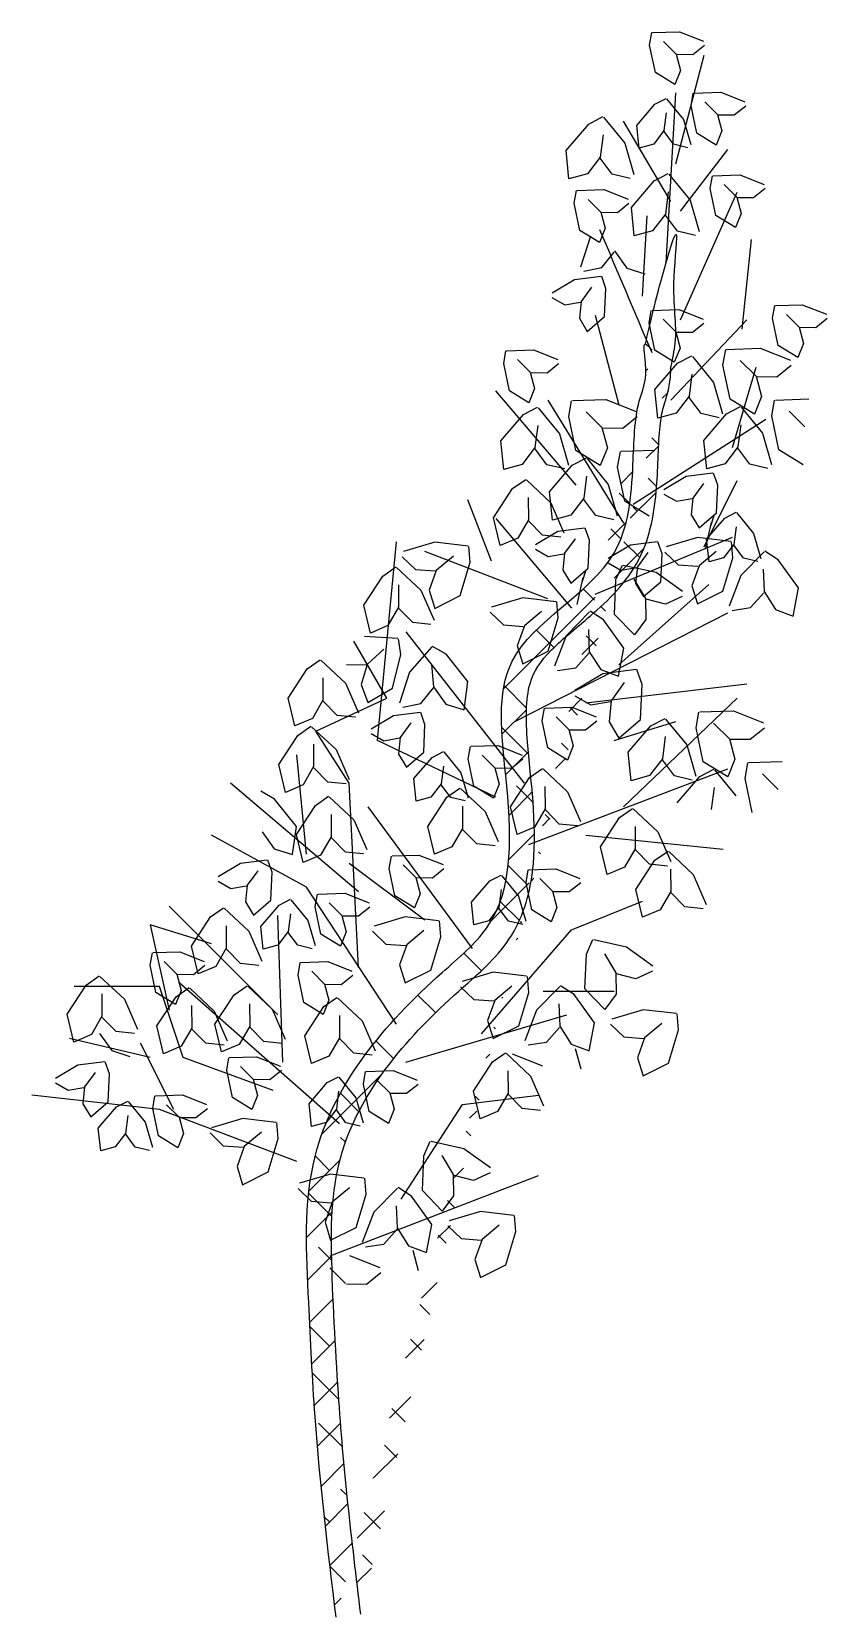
# Model space of a CAD drawing. Header units: millimetres. Extents: x 344.56 to 345.85, y 2514.93 to 2517.5.
import ezdxf

# ---------------------------------------------------------------- set-up
doc = ezdxf.new("R2010")
doc.units = ezdxf.units.MM
doc.header["$LTSCALE"] = 10
doc.layers.add('Vegetais', color=94, linetype='Continuous')

msp = doc.modelspace()

# ---------------------------------------------------------------- hatches: boundary and pattern name
at = {"layer": 'Vegetais'}
h = msp.add_hatch(dxfattribs=at)
h.set_pattern_fill('ANSI38', color=34, scale=0.402253, style=0)
h.set_pattern_definition([(45, (42.54689, 2399.179574), (-0.035554492, 0.035554492), []), (135, (42.54689, 2399.179574), (-0.106663476, 0.035554492), [0.125704112, -0.075422467])])
edge = h.paths.add_edge_path()
edge.add_spline(control_points=[(345.095, 2514.9378), (345.0805, 2515.0579), (345.0664, 2515.1766), (345.0541, 2515.3704), (345.0493, 2515.4487), (345.0465, 2515.5856), (345.0502, 2515.643), (345.0858, 2515.7484), (345.1167, 2515.7988), (345.1887, 2515.8864), (345.2265, 2515.9228), (345.2946, 2515.9825), (345.3239, 2516.0091), (345.3619, 2516.0771), (345.3707, 2516.1145), (345.3803, 2516.2187), (345.3697, 2516.2887), (345.3617, 2516.3863), (345.3618, 2516.419), (345.3746, 2516.4639), (345.3853, 2516.4796), (345.4222, 2516.5171), (345.4468, 2516.5363), (345.5005, 2516.5832), (345.5308, 2516.6137), (345.5658, 2516.6895), (345.5712, 2516.7295), (345.5764, 2516.8032), (345.5764, 2516.8382), (345.5811, 2516.8767), (345.5827, 2516.885), (345.5886, 2516.9042), (345.5943, 2516.9194), (345.5964, 2516.9451), (345.5966, 2516.9507), (345.5964, 2516.9566)], knot_values=[0, 0, 0, 0, 0.449711, 0.449711, 0.734276, 0.734276, 0.969163, 0.969163, 1.204049, 1.204049, 1.403875, 1.403875, 1.528251, 1.528251, 1.652627, 1.652627, 1.873579, 1.873579, 2.008826, 2.008826, 2.121129, 2.121129, 2.233432, 2.233432, 2.363566, 2.363566, 2.4937, 2.4937, 2.61264, 2.61264, 2.6626, 2.6626, 2.712559, 2.712559, 2.725452, 2.725452, 2.725452, 2.725452], degree=3, periodic=0)
edge.add_spline(control_points=[(345.0551, 2514.933), (345.042, 2515.0413), (345.0215, 2515.211), (345.0104, 2515.4583), (344.9954, 2515.7284), (345.1566, 2515.9215), (345.3464, 2516.0757), (345.3346, 2516.273), (345.3026, 2516.5145), (345.5213, 2516.6126), (345.5361, 2516.7819), (345.5378, 2516.894), (345.5619, 2516.9408), (345.5495, 2517.0029), (345.5621, 2516.9879), (345.5661, 2516.983)], knot_values=[0, 0, 0, 0, 0.652657, 1.022969, 1.495862, 2.219774, 2.423248, 2.920081, 3.290393, 3.770213, 4.064333, 4.270772, 4.395723, 4.457346, 4.486414, 4.486414, 4.486414, 4.486414], degree=3, periodic=0)

# ---------------------------------------------------------------- linework, layer by layer
for p, q in [((345.5623, 2517.4767), (345.5659, 2517.497)), ((345.567, 2517.4972), (345.6104, 2517.4985)), ((345.6104, 2517.4985), (345.6496, 2517.483)), ((345.5715, 2517.4326), (345.5623, 2517.4767)), ((345.5847, 2517.4828), (345.6052, 2517.4624)), ((345.6508, 2517.4762), (345.6323, 2517.4613)), ((345.6045, 2517.2849), (345.6504, 2517.4608)), ((345.6052, 2517.4624), (345.6123, 2517.436)), ((345.6323, 2517.4613), (345.6065, 2517.4616)), ((345.603, 2517.4131), (345.5715, 2517.4326)), ((345.6123, 2517.436), (345.603, 2517.4131)), ((345.5892, 2517.1242), (345.6045, 2517.3996)), ((345.6293, 2517.3788), (345.6329, 2517.3991)), ((345.6339, 2517.3993), (345.6773, 2517.4006)), ((345.6773, 2517.4006), (345.7165, 2517.3851)), ((345.5413, 2517.347), (345.5707, 2517.3812)), ((345.5707, 2517.3812), (345.5889, 2517.3907)), ((345.5892, 2517.3672), (345.5855, 2517.3385)), ((345.5898, 2517.39), (345.6173, 2517.3564)), ((345.6384, 2517.3346), (345.6293, 2517.3788)), ((345.6517, 2517.3849), (345.6722, 2517.3644)), ((345.7178, 2517.3783), (345.6992, 2517.3633)), ((345.4271, 2517.3065), (345.4638, 2517.3492)), ((345.4638, 2517.3492), (345.4866, 2517.3612)), ((345.4876, 2517.3602), (345.5221, 2517.3183)), ((345.5968, 2517.2237), (345.5202, 2517.3537)), ((345.5451, 2517.3102), (345.5413, 2517.347)), ((345.6173, 2517.3564), (345.6289, 2517.3159)), ((345.6722, 2517.3644), (345.6792, 2517.3381)), ((345.6992, 2517.3633), (345.6734, 2517.3637)), ((345.4869, 2517.3317), (345.4823, 2517.2958)), ((345.5221, 2517.3183), (345.5366, 2517.2676)), ((345.5688, 2517.3168), (345.5451, 2517.3102)), ((345.5855, 2517.3385), (345.5688, 2517.3168)), ((345.6011, 2517.3164), (345.5856, 2517.337)), ((345.6242, 2517.3108), (345.6011, 2517.3164)), ((345.67, 2517.3152), (345.6384, 2517.3346)), ((345.6792, 2517.3381), (345.67, 2517.3152)), ((345.4318, 2517.2605), (345.4271, 2517.3065)), ((345.4823, 2517.2958), (345.4615, 2517.2687)), ((345.5018, 2517.2682), (345.4825, 2517.294)), ((345.6121, 2517.2084), (345.6887, 2517.3078)), ((345.4615, 2517.2687), (345.4318, 2517.2605)), ((345.5307, 2517.2612), (345.5018, 2517.2682)), ((345.5694, 2517.257), (345.5922, 2517.2689)), ((345.5933, 2517.268), (345.6277, 2517.226)), ((345.6604, 2517.245), (345.664, 2517.2653)), ((345.665, 2517.2655), (345.7084, 2517.2669)), ((345.7084, 2517.2669), (345.7476, 2517.2514)), ((345.4403, 2517.2212), (345.4439, 2517.2414)), ((345.445, 2517.2416), (345.4884, 2517.243)), ((345.4884, 2517.243), (345.5276, 2517.2275)), ((345.5327, 2517.2143), (345.5694, 2517.257)), ((345.5925, 2517.2394), (345.5879, 2517.2035)), ((345.6121, 2517.0324), (345.7041, 2517.239)), ((345.6695, 2517.2009), (345.6604, 2517.245)), ((345.6828, 2517.2511), (345.7033, 2517.2307)), ((345.7489, 2517.2446), (345.7303, 2517.2296)), ((345.4495, 2517.177), (345.4403, 2517.2212)), ((345.4627, 2517.2272), (345.4832, 2517.2068)), ((345.5288, 2517.2207), (345.5103, 2517.2057)), ((345.5374, 2517.1682), (345.5327, 2517.2143)), ((345.6277, 2517.226), (345.6422, 2517.1754)), ((345.7033, 2517.2307), (345.7103, 2517.2043)), ((345.7303, 2517.2296), (345.7045, 2517.2299)), ((345.4832, 2517.2068), (345.4903, 2517.1804)), ((345.5103, 2517.2057), (345.4845, 2517.206)), ((345.5509, 2517.0707), (345.5585, 2517.2007)), ((345.5879, 2517.2035), (345.5671, 2517.1764)), ((345.6074, 2517.1759), (345.5881, 2517.2017)), ((345.701, 2517.1815), (345.6695, 2517.2009)), ((345.7103, 2517.2043), (345.701, 2517.1815)), ((345.481, 2517.1576), (345.4495, 2517.177)), ((345.4664, 2517.1676), (345.4502, 2517.1175)), ((345.4903, 2517.1804), (345.481, 2517.1576)), ((345.5671, 2517.1764), (345.5374, 2517.1682)), ((345.6364, 2517.1689), (345.6074, 2517.1759)), ((345.7117, 2517.0171), (345.727, 2517.1625)), ((345.4849, 2517.1168), (345.5051, 2517.1419)), ((345.5054, 2517.1438), (345.5252, 2517.116)), ((345.4557, 2517.1109), (345.4849, 2517.1168)), ((345.5252, 2517.116), (345.5546, 2517.1067)), ((345.4406, 2517.0969), (345.4044, 2517.0753)), ((345.4837, 2517.1024), (345.4406, 2517.0969)), ((345.4684, 2517.0854), (345.4514, 2517.062)), ((345.4915, 2517.0829), (345.4848, 2517.1024)), ((345.4042, 2517.0684), (345.4249, 2517.0566)), ((345.4249, 2517.0566), (345.4503, 2517.061)), ((345.4514, 2517.062), (345.4487, 2517.0348)), ((345.4895, 2517.0379), (345.4915, 2517.0829)), ((345.4487, 2517.0348), (345.4614, 2517.0137)), ((345.4614, 2517.0137), (345.4895, 2517.0379)), ((345.4743, 2517.0401), (345.5126, 2516.8947)), ((345.5615, 2517.0271), (345.565, 2517.0474)), ((345.5661, 2517.0476), (345.6095, 2517.0489)), ((345.5839, 2517.0332), (345.6044, 2517.0128)), ((345.5968, 2516.9024), (345.7194, 2517.0324)), ((345.6095, 2517.0489), (345.6487, 2517.0334)), ((345.7611, 2517.035), (345.7647, 2517.0553)), ((345.7703, 2516.9909), (345.7611, 2517.035)), ((345.7658, 2517.0555), (345.8092, 2517.0568)), ((345.7835, 2517.0411), (345.804, 2517.0207)), ((345.8092, 2517.0568), (345.8484, 2517.0413)), ((345.8496, 2517.0345), (345.8311, 2517.0196)), ((345.5706, 2516.983), (345.5615, 2517.0271)), ((345.6044, 2517.0128), (345.6114, 2516.9864)), ((345.6314, 2517.0117), (345.6056, 2517.012)), ((345.65, 2517.0266), (345.6314, 2517.0117)), ((345.804, 2517.0207), (345.8111, 2516.9943)), ((345.8311, 2517.0196), (345.8053, 2517.0199)), ((345.3263, 2516.9618), (345.3299, 2516.982)), ((345.331, 2516.9822), (345.3744, 2516.9836)), ((345.3744, 2516.9836), (345.4136, 2516.9681)), ((345.6021, 2516.9636), (345.5706, 2516.983)), ((345.6114, 2516.9864), (345.6021, 2516.9636)), ((345.6808, 2516.959), (345.6853, 2516.9844)), ((345.6866, 2516.9846), (345.7409, 2516.9863)), ((345.7409, 2516.9863), (345.7899, 2516.9669)), ((345.8018, 2516.9715), (345.7703, 2516.9909)), ((345.8111, 2516.9943), (345.8018, 2516.9715)), ((345.3355, 2516.9176), (345.3263, 2516.9618)), ((345.3487, 2516.9679), (345.3692, 2516.9474)), ((345.4148, 2516.9613), (345.3963, 2516.9463)), ((345.5708, 2516.9194), (345.6076, 2516.9621)), ((345.6076, 2516.9621), (345.6304, 2516.974)), ((345.6314, 2516.973), (345.6658, 2516.9311)), ((345.6923, 2516.9038), (345.6808, 2516.959)), ((345.6964, 2516.8259), (345.7347, 2516.9559)), ((345.7088, 2516.9666), (345.7344, 2516.9411)), ((345.7914, 2516.9584), (345.7682, 2516.9397)), ((345.3692, 2516.9474), (345.3763, 2516.921)), ((345.3963, 2516.9463), (345.3705, 2516.9467)), ((345.6307, 2516.9445), (345.6261, 2516.9086)), ((345.6658, 2516.9311), (345.6803, 2516.8804)), ((345.7344, 2516.9411), (345.7432, 2516.9081)), ((345.7682, 2516.9397), (345.736, 2516.9401)), ((345.4436, 2516.7647), (345.3134, 2516.9177)), ((345.367, 2516.8982), (345.3355, 2516.9176)), ((345.3763, 2516.921), (345.367, 2516.8982)), ((345.5756, 2516.8733), (345.5708, 2516.9194)), ((345.6261, 2516.9086), (345.6053, 2516.8815)), ((345.6456, 2516.881), (345.6262, 2516.9068)), ((345.7317, 2516.8796), (345.6923, 2516.9038)), ((345.7432, 2516.9081), (345.7317, 2516.8796)), ((345.7656, 2516.9026), (345.8199, 2516.9043)), ((345.3214, 2516.8363), (345.3582, 2516.879)), ((345.3582, 2516.879), (345.381, 2516.891)), ((345.382, 2516.89), (345.4164, 2516.8481)), ((345.3977, 2516.9024), (345.5202, 2516.7035)), ((345.4314, 2516.876), (345.4359, 2516.9014)), ((345.4373, 2516.9016), (345.4915, 2516.9033)), ((345.4594, 2516.8836), (345.485, 2516.8581)), ((345.4915, 2516.9033), (345.5405, 2516.8839)), ((345.6053, 2516.8815), (345.5756, 2516.8733)), ((345.6745, 2516.874), (345.6456, 2516.881)), ((345.6498, 2516.8373), (345.6866, 2516.88)), ((345.6866, 2516.88), (345.7094, 2516.8919)), ((345.7104, 2516.891), (345.7448, 2516.8491)), ((345.7598, 2516.877), (345.7643, 2516.9023)), ((345.7878, 2516.8846), (345.8134, 2516.8591)), ((345.3813, 2516.8615), (345.3767, 2516.8256)), ((345.4429, 2516.8208), (345.4314, 2516.876)), ((345.485, 2516.8581), (345.4939, 2516.8251)), ((345.5189, 2516.8567), (345.4866, 2516.8571)), ((345.542, 2516.8754), (345.5189, 2516.8567)), ((345.5355, 2516.7341), (345.75, 2516.8718)), ((345.7097, 2516.8625), (345.705, 2516.8266)), ((345.7713, 2516.8218), (345.7598, 2516.877)), ((345.3262, 2516.7903), (345.3214, 2516.8363)), ((345.4164, 2516.8481), (345.4309, 2516.7974)), ((345.6546, 2516.7913), (345.6498, 2516.8373)), ((345.7448, 2516.8491), (345.7593, 2516.7984)), ((345.3767, 2516.8256), (345.3559, 2516.7985)), ((345.3962, 2516.798), (345.3769, 2516.8238)), ((345.4372, 2516.797), (345.46, 2516.8089)), ((345.4823, 2516.7966), (345.4429, 2516.8208)), ((345.461, 2516.808), (345.4954, 2516.7661)), ((345.4939, 2516.8251), (345.4823, 2516.7966)), ((345.5104, 2516.794), (345.5149, 2516.8193)), ((345.5162, 2516.8196), (345.5705, 2516.8213)), ((345.705, 2516.8266), (345.6843, 2516.7995)), ((345.7246, 2516.799), (345.7052, 2516.8248)), ((345.8106, 2516.7975), (345.7713, 2516.8218)), ((345.3559, 2516.7985), (345.3262, 2516.7903)), ((345.4251, 2516.791), (345.3962, 2516.798)), ((345.4004, 2516.7543), (345.4372, 2516.797)), ((345.4603, 2516.7795), (345.4557, 2516.7436)), ((345.5219, 2516.7388), (345.5104, 2516.794)), ((345.6216, 2516.7789), (345.5854, 2516.7574)), ((345.6646, 2516.7845), (345.6216, 2516.7789)), ((345.6843, 2516.7995), (345.6546, 2516.7913)), ((345.6725, 2516.765), (345.6657, 2516.7844)), ((345.7535, 2516.792), (345.7246, 2516.799)), ((345.3099, 2516.712), (345.3407, 2516.7592)), ((345.3407, 2516.7592), (345.3618, 2516.774)), ((345.3629, 2516.7732), (345.4026, 2516.7362)), ((345.4052, 2516.7083), (345.4004, 2516.7543)), ((345.4954, 2516.7661), (345.5099, 2516.7154)), ((345.5852, 2516.7505), (345.6059, 2516.7387)), ((345.6494, 2516.7675), (345.6324, 2516.744)), ((345.6504, 2516.6652), (345.7041, 2516.7723)), ((345.6704, 2516.72), (345.6725, 2516.765)), ((345.2675, 2516.7417), (345.3058, 2516.6423)), ((345.3659, 2516.7448), (345.3661, 2516.7087)), ((345.4026, 2516.7362), (345.4236, 2516.6879)), ((345.4557, 2516.7436), (345.4349, 2516.7165)), ((345.4752, 2516.7159), (345.4558, 2516.7418)), ((345.5613, 2516.7145), (345.5219, 2516.7388)), ((345.6059, 2516.7387), (345.6313, 2516.7431)), ((345.6324, 2516.744), (345.6296, 2516.7169)), ((345.3207, 2516.667), (345.3099, 2516.712)), ((345.3134, 2516.7111), (345.436, 2516.5658)), ((345.3661, 2516.7087), (345.3491, 2516.6791)), ((345.3891, 2516.6838), (345.3665, 2516.7069)), ((345.4349, 2516.7165), (345.4052, 2516.7083)), ((345.5041, 2516.709), (345.4752, 2516.7159)), ((345.6296, 2516.7169), (345.6424, 2516.6958)), ((345.6424, 2516.6958), (345.6704, 2516.72)), ((345.6618, 2516.7045), (345.6519, 2516.6612)), ((345.6545, 2516.6774), (345.6839, 2516.7116)), ((345.6609, 2516.6972), (345.6672, 2516.7172)), ((345.6839, 2516.7116), (345.7021, 2516.7211)), ((345.7029, 2516.7204), (345.7305, 2516.6868)), ((345.1219, 2516.3516), (345.1526, 2516.6729)), ((345.3491, 2516.6791), (345.3207, 2516.667)), ((345.414, 2516.6896), (345.3777, 2516.6681)), ((345.4187, 2516.6807), (345.3891, 2516.6838)), ((345.457, 2516.6952), (345.414, 2516.6896)), ((345.4418, 2516.6781), (345.4248, 2516.6547)), ((345.4649, 2516.6757), (345.4581, 2516.6951)), ((345.4628, 2516.6307), (345.4649, 2516.6757)), ((345.4743, 2516.5887), (345.6964, 2516.6805)), ((345.5746, 2516.6731), (345.5315, 2516.6676)), ((345.5824, 2516.6537), (345.5757, 2516.6731)), ((345.6397, 2516.6799), (345.5892, 2516.6648)), ((345.6935, 2516.6735), (345.6397, 2516.6799)), ((345.6583, 2516.6406), (345.6545, 2516.6774)), ((345.6971, 2516.6475), (345.6949, 2516.6731)), ((345.7023, 2516.6976), (345.6986, 2516.6689)), ((345.7305, 2516.6868), (345.7421, 2516.6463)), ((345.162, 2516.6491), (345.1834, 2516.6285)), ((345.2147, 2516.6725), (345.1642, 2516.6575)), ((345.3977, 2516.5811), (345.1985, 2516.6576)), ((345.2686, 2516.6661), (345.2147, 2516.6725)), ((345.245, 2516.6501), (345.2172, 2516.6269)), ((345.2722, 2516.6401), (345.2699, 2516.6658)), ((345.3776, 2516.6612), (345.3983, 2516.6493)), ((345.3983, 2516.6493), (345.4237, 2516.6538)), ((345.4248, 2516.6547), (345.422, 2516.6275)), ((345.5315, 2516.6676), (345.4953, 2516.6461)), ((345.5594, 2516.6561), (345.5424, 2516.6327)), ((345.5804, 2516.6086), (345.5824, 2516.6537)), ((345.5869, 2516.6565), (345.6083, 2516.6359)), ((345.6699, 2516.6575), (345.6422, 2516.6343)), ((345.682, 2516.6472), (345.6583, 2516.6406)), ((345.6809, 2516.5935), (345.6971, 2516.6475)), ((345.6986, 2516.6689), (345.682, 2516.6472)), ((345.7143, 2516.6468), (345.6988, 2516.6674)), ((345.7476, 2516.6572), (345.7096, 2516.6184)), ((345.7704, 2516.6442), (345.7487, 2516.658)), ((345.1306, 2516.6178), (345.1517, 2516.6326)), ((345.1528, 2516.6318), (345.1924, 2516.5948)), ((345.1834, 2516.6285), (345.2156, 2516.6261)), ((345.2172, 2516.6269), (345.2056, 2516.5948)), ((345.256, 2516.5862), (345.2722, 2516.6401)), ((345.422, 2516.6275), (345.4348, 2516.6065)), ((345.4348, 2516.6065), (345.4628, 2516.6307)), ((345.4533, 2516.6079), (345.4596, 2516.6279)), ((345.4952, 2516.6391), (345.5158, 2516.6273)), ((345.5077, 2516.6121), (345.5182, 2516.6356)), ((345.5158, 2516.6273), (345.5413, 2516.6317)), ((345.5196, 2516.6355), (345.5726, 2516.624)), ((345.5424, 2516.6327), (345.5396, 2516.6055)), ((345.5726, 2516.624), (345.6154, 2516.5933)), ((345.6083, 2516.6359), (345.6405, 2516.6335)), ((345.6422, 2516.6343), (345.6305, 2516.6022)), ((345.7374, 2516.6412), (345.7143, 2516.6468)), ((345.7458, 2516.6287), (345.7473, 2516.5926)), ((345.8033, 2516.5985), (345.7704, 2516.6442)), ((345.0998, 2516.5706), (345.1306, 2516.6178)), ((345.1558, 2516.6035), (345.156, 2516.5673)), ((345.4542, 2516.6152), (345.4443, 2516.5718)), ((345.5054, 2516.5558), (345.5077, 2516.6121)), ((345.5126, 2516.474), (345.6581, 2516.604)), ((345.5367, 2516.6127), (345.5554, 2516.5817)), ((345.5396, 2516.6055), (345.5524, 2516.5845)), ((345.5524, 2516.5845), (345.5804, 2516.6086)), ((345.6305, 2516.6022), (345.6396, 2516.5728)), ((345.7096, 2516.6184), (345.6908, 2516.5692)), ((345.7945, 2516.553), (345.8033, 2516.5985)), ((345.1106, 2516.5256), (345.0998, 2516.5706)), ((345.1924, 2516.5948), (345.2135, 2516.5465)), ((345.2056, 2516.5948), (345.2147, 2516.5654)), ((345.2147, 2516.5654), (345.256, 2516.5862)), ((345.3571, 2516.5826), (345.3066, 2516.5675)), ((345.411, 2516.5762), (345.3571, 2516.5826)), ((345.4145, 2516.5502), (345.4123, 2516.5758)), ((345.5554, 2516.5817), (345.5559, 2516.5476)), ((345.5878, 2516.5721), (345.5566, 2516.5804)), ((345.6148, 2516.5846), (345.5878, 2516.5721)), ((345.6396, 2516.5728), (345.6809, 2516.5935)), ((345.7255, 2516.5667), (345.747, 2516.5908)), ((345.7473, 2516.5926), (345.7657, 2516.5638)), ((345.156, 2516.5673), (345.1389, 2516.5377)), ((345.179, 2516.5425), (345.1564, 2516.5655)), ((345.3043, 2516.5592), (345.3258, 2516.5386)), ((345.3441, 2516.3822), (345.6887, 2516.5581)), ((345.3873, 2516.5602), (345.3596, 2516.537)), ((345.3984, 2516.4962), (345.4145, 2516.5502)), ((345.465, 2516.5599), (345.4271, 2516.5211)), ((345.4878, 2516.5469), (345.4661, 2516.5607)), ((345.5207, 2516.5012), (345.4878, 2516.5469)), ((345.5377, 2516.5227), (345.5054, 2516.5558)), ((345.5559, 2516.5476), (345.5377, 2516.5227)), ((345.696, 2516.5623), (345.7255, 2516.5667)), ((345.7657, 2516.5638), (345.7945, 2516.553)), ((345.1549, 2516.5166), (345.1008, 2516.5202)), ((345.1389, 2516.5377), (345.1106, 2516.5256)), ((345.1679, 2516.5275), (345.3594, 2516.2827)), ((345.2086, 2516.5394), (345.179, 2516.5425)), ((345.3258, 2516.5386), (345.3579, 2516.5362)), ((345.3596, 2516.537), (345.3479, 2516.5049)), ((345.4271, 2516.5211), (345.4082, 2516.4719)), ((345.4633, 2516.5314), (345.4647, 2516.4953)), ((345.1372, 2516.4204), (345.0836, 2516.5122)), ((345.1322, 2516.4994), (345.1056, 2516.4748)), ((345.1599, 2516.4908), (345.1563, 2516.5163)), ((345.2097, 2516.5031), (345.1738, 2516.4624)), ((345.2332, 2516.4913), (345.2108, 2516.504)), ((345.3479, 2516.5049), (345.357, 2516.4755)), ((345.357, 2516.4755), (345.3984, 2516.4962)), ((345.4429, 2516.4694), (345.4644, 2516.4935)), ((345.4647, 2516.4953), (345.4831, 2516.4665)), ((345.512, 2516.4557), (345.5207, 2516.5012)), ((344.9775, 2516.4204), (345.0083, 2516.4676)), ((345.0083, 2516.4676), (345.0294, 2516.4824)), ((345.0305, 2516.4816), (345.0702, 2516.4446)), ((345.0718, 2516.4746), (345.104, 2516.4739)), ((345.1056, 2516.4748), (345.0957, 2516.4422)), ((345.1465, 2516.4361), (345.1599, 2516.4908)), ((345.2095, 2516.4746), (345.2128, 2516.4386)), ((345.2684, 2516.4473), (345.2332, 2516.4913)), ((345.4135, 2516.465), (345.4429, 2516.4694)), ((345.0335, 2516.4533), (345.0337, 2516.4171)), ((345.0702, 2516.4446), (345.0912, 2516.3963)), ((345.0957, 2516.4422), (345.1062, 2516.4132)), ((345.1738, 2516.4624), (345.1576, 2516.4123)), ((345.262, 2516.4015), (345.2684, 2516.4473)), ((345.4865, 2516.4596), (345.4412, 2516.4327)), ((345.4589, 2516.4128), (345.7194, 2516.4434)), ((345.4831, 2516.4665), (345.512, 2516.4557)), ((345.5404, 2516.4665), (345.4865, 2516.4596)), ((345.5213, 2516.4453), (345.5001, 2516.416)), ((345.5502, 2516.4422), (345.5417, 2516.4665)), ((345.5476, 2516.3859), (345.5502, 2516.4422)), ((344.9883, 2516.3754), (344.9775, 2516.4204)), ((345.0337, 2516.4171), (345.0167, 2516.3875)), ((345.0224, 2516.3669), (345.1372, 2516.4204)), ((345.1062, 2516.4132), (345.1465, 2516.4361)), ((345.1923, 2516.4116), (345.2125, 2516.4367)), ((345.2128, 2516.4386), (345.2326, 2516.4107)), ((345.4411, 2516.424), (345.4669, 2516.4092)), ((345.5202, 2516.2445), (345.7041, 2516.4204)), ((345.0567, 2516.3922), (345.0341, 2516.4153)), ((345.0863, 2516.3892), (345.0567, 2516.3922)), ((345.148, 2516.3917), (345.1118, 2516.3701)), ((345.1911, 2516.3972), (345.148, 2516.3917)), ((345.1632, 2516.4057), (345.1923, 2516.4116)), ((345.1989, 2516.3777), (345.1922, 2516.3972)), ((345.2326, 2516.4107), (345.262, 2516.4015)), ((345.3886, 2516.3837), (345.3922, 2516.404)), ((345.3932, 2516.4042), (345.4366, 2516.4055)), ((345.4366, 2516.4055), (345.4758, 2516.39)), ((345.4669, 2516.4092), (345.4987, 2516.4148)), ((345.5001, 2516.416), (345.4966, 2516.382)), ((345.6376, 2516.3724), (345.6421, 2516.3977)), ((345.6434, 2516.398), (345.6977, 2516.3997)), ((345.6977, 2516.3997), (345.7467, 2516.3803)), ((345.0167, 2516.3875), (344.9883, 2516.3754)), ((344.9932, 2516.3599), (345.0143, 2516.3747)), ((345.0154, 2516.3739), (345.0551, 2516.3369)), ((345.076, 2516.2827), (345.0224, 2516.3669)), ((345.1759, 2516.3802), (345.1589, 2516.3568)), ((345.1969, 2516.3327), (345.1989, 2516.3777)), ((345.3977, 2516.3396), (345.3886, 2516.3837)), ((345.411, 2516.3898), (345.4315, 2516.3694)), ((345.4315, 2516.3694), (345.4385, 2516.343)), ((345.4585, 2516.3683), (345.4327, 2516.3686)), ((345.4771, 2516.3832), (345.4585, 2516.3683)), ((345.4966, 2516.382), (345.5126, 2516.3557)), ((345.5049, 2516.3516), (345.6045, 2516.3822)), ((345.5126, 2516.3557), (345.5476, 2516.3859)), ((345.5276, 2516.3327), (345.5644, 2516.3754)), ((345.5644, 2516.3754), (345.5872, 2516.3873)), ((345.5882, 2516.3864), (345.6226, 2516.3445)), ((345.6491, 2516.3172), (345.6376, 2516.3724)), ((345.6656, 2516.38), (345.6912, 2516.3545)), ((345.7482, 2516.3718), (345.725, 2516.3531)), ((344.9624, 2516.3127), (344.9932, 2516.3599)), ((345.0184, 2516.3455), (345.0186, 2516.3094)), ((345.1117, 2516.3632), (345.1323, 2516.3514)), ((345.3134, 2516.2598), (345.1219, 2516.3516)), ((345.1323, 2516.3514), (345.1577, 2516.3558)), ((345.1589, 2516.3568), (345.1561, 2516.3296)), ((345.2689, 2516.3219), (345.2725, 2516.3422)), ((345.2736, 2516.3424), (345.3169, 2516.3437)), ((345.3169, 2516.3437), (345.3561, 2516.3282)), ((345.4293, 2516.3201), (345.3977, 2516.3396)), ((345.4385, 2516.343), (345.4293, 2516.3201)), ((345.5875, 2516.3579), (345.5829, 2516.322)), ((345.6226, 2516.3445), (345.6371, 2516.2938)), ((345.6912, 2516.3545), (345.7, 2516.3215)), ((345.725, 2516.3531), (345.6928, 2516.3535)), ((345.007, 2516.168), (344.9917, 2516.3286)), ((345.0551, 2516.3369), (345.0761, 2516.2886)), ((345.1561, 2516.3296), (345.1689, 2516.3085)), ((345.1689, 2516.3085), (345.1969, 2516.3327)), ((345.1809, 2516.2902), (345.2103, 2516.3243)), ((345.2103, 2516.3243), (345.2286, 2516.3339)), ((345.2294, 2516.3331), (345.2569, 2516.2996)), ((345.2781, 2516.2778), (345.2689, 2516.3219)), ((345.2913, 2516.328), (345.3118, 2516.3076)), ((345.3574, 2516.3214), (345.3388, 2516.3065)), ((345.5324, 2516.2867), (345.5276, 2516.3327)), ((345.5829, 2516.322), (345.5621, 2516.2949)), ((345.6024, 2516.2944), (345.5831, 2516.3202)), ((345.6885, 2516.293), (345.6491, 2516.3172)), ((345.7, 2516.3215), (345.6885, 2516.293)), ((345.7166, 2516.2904), (345.7211, 2516.3157)), ((345.7224, 2516.316), (345.7767, 2516.3177)), ((344.9732, 2516.2677), (344.9624, 2516.3127)), ((345.0186, 2516.3094), (345.0016, 2516.2798)), ((345.0416, 2516.2845), (345.019, 2516.3076)), ((345.1847, 2516.2534), (345.1809, 2516.2902)), ((345.2288, 2516.3103), (345.2251, 2516.2816)), ((345.2569, 2516.2996), (345.2685, 2516.259)), ((345.3118, 2516.3076), (345.3188, 2516.2812)), ((345.3388, 2516.3065), (345.313, 2516.3068)), ((345.337, 2516.2446), (345.3678, 2516.2918)), ((345.367, 2516.1833), (345.6887, 2516.3057)), ((345.3678, 2516.2918), (345.3889, 2516.3066)), ((345.39, 2516.3058), (345.4296, 2516.2688)), ((345.5621, 2516.2949), (345.5324, 2516.2867)), ((345.6313, 2516.2874), (345.6024, 2516.2944)), ((345.6066, 2516.2507), (345.6434, 2516.2934)), ((345.6434, 2516.2934), (345.6662, 2516.3053)), ((345.6672, 2516.3044), (345.7016, 2516.2624)), ((345.7281, 2516.2352), (345.7166, 2516.2904)), ((345.7446, 2516.298), (345.7702, 2516.2725)), ((345.0913, 2516.1068), (344.8845, 2516.2827)), ((344.9557, 2516.2568), (344.9333, 2516.2695)), ((345.0016, 2516.2798), (344.9732, 2516.2677)), ((345.0712, 2516.2814), (345.0416, 2516.2845)), ((345.0913, 2515.9844), (345.076, 2516.2827)), ((345.2251, 2516.2816), (345.2085, 2516.2599)), ((345.2407, 2516.2595), (345.2252, 2516.2801)), ((345.2342, 2516.2598), (345.2553, 2516.2746)), ((345.2564, 2516.2738), (345.296, 2516.2367)), ((345.3096, 2516.2583), (345.2781, 2516.2778)), ((345.3188, 2516.2812), (345.3096, 2516.2583)), ((345.393, 2516.2775), (345.3932, 2516.2413)), ((345.4296, 2516.2688), (345.4507, 2516.2205)), ((345.6665, 2516.2759), (345.6618, 2516.24)), ((344.9909, 2516.2128), (344.9557, 2516.2568)), ((344.9909, 2516.1994), (345.0217, 2516.2466)), ((345.0217, 2516.2466), (345.0428, 2516.2614)), ((345.0439, 2516.2606), (345.0836, 2516.2235)), ((345.1066, 2516.2445), (345.2751, 2516.015)), ((345.2085, 2516.2599), (345.1847, 2516.2534)), ((345.2034, 2516.2126), (345.2342, 2516.2598)), ((345.2639, 2516.2539), (345.2407, 2516.2595)), ((345.2594, 2516.2454), (345.2596, 2516.2092)), ((345.296, 2516.2367), (345.3171, 2516.1884)), ((345.3478, 2516.1996), (345.337, 2516.2446)), ((345.3932, 2516.2413), (345.3761, 2516.2117)), ((345.4162, 2516.2165), (345.3936, 2516.2395)), ((345.5135, 2516.227), (345.5345, 2516.2418)), ((345.5357, 2516.241), (345.5753, 2516.204)), ((344.9845, 2516.167), (344.9909, 2516.2128)), ((345.0469, 2516.2322), (345.0471, 2516.196)), ((345.0836, 2516.2235), (345.1046, 2516.1752)), ((345.2142, 2516.1676), (345.2034, 2516.2126)), ((345.3761, 2516.2117), (345.3478, 2516.1996)), ((345.4458, 2516.2134), (345.4162, 2516.2165)), ((345.4827, 2516.1798), (345.5135, 2516.227)), ((345.5387, 2516.2127), (345.5388, 2516.1765)), ((345.007, 2516.1144), (344.8538, 2516.1986)), ((344.9353, 2516.2041), (344.9551, 2516.1763)), ((345.0017, 2516.1544), (344.9909, 2516.1994)), ((345.0471, 2516.196), (345.0301, 2516.1664)), ((345.0701, 2516.1712), (345.0475, 2516.1942)), ((345.2596, 2516.2092), (345.2425, 2516.1796)), ((345.2826, 2516.1844), (345.26, 2516.2074)), ((345.4589, 2516.1986), (345.6811, 2516.1756)), ((345.5753, 2516.204), (345.5963, 2516.1557)), ((344.9551, 2516.1763), (344.9845, 2516.167)), ((345.0301, 2516.1664), (345.0017, 2516.1544)), ((345.0997, 2516.1681), (345.0701, 2516.1712)), ((345.1411, 2516.1445), (345.1447, 2516.1648)), ((345.1458, 2516.165), (345.1892, 2516.1663)), ((345.1892, 2516.1663), (345.2284, 2516.1508)), ((345.2425, 2516.1796), (345.2142, 2516.1676)), ((345.3122, 2516.1813), (345.2826, 2516.1844)), ((345.4935, 2516.1348), (345.4827, 2516.1798)), ((345.5388, 2516.1765), (345.5218, 2516.1469)), ((345.5618, 2516.1516), (345.5393, 2516.1747)), ((345.5709, 2516.1579), (345.592, 2516.1727)), ((345.5931, 2516.172), (345.6327, 2516.1349)), ((344.9006, 2516.1525), (344.8644, 2516.1309)), ((344.9436, 2516.158), (344.9006, 2516.1525)), ((344.9284, 2516.141), (344.9114, 2516.1176)), ((344.9515, 2516.1385), (344.9447, 2516.158)), ((344.9495, 2516.0935), (344.9515, 2516.1385)), ((345.1985, 2516.0609), (345.076, 2516.1527)), ((345.1503, 2516.1004), (345.1411, 2516.1445)), ((345.1635, 2516.1506), (345.184, 2516.1302)), ((345.2296, 2516.144), (345.2111, 2516.1291)), ((345.3037, 2516.1245), (345.322, 2516.134)), ((345.3623, 2516.1221), (345.3659, 2516.1423)), ((345.367, 2516.1425), (345.4103, 2516.1439)), ((345.4103, 2516.1439), (345.4495, 2516.1284)), ((345.5218, 2516.1469), (345.4935, 2516.1348)), ((345.5401, 2516.1108), (345.5709, 2516.1579)), ((345.5914, 2516.1485), (345.5618, 2516.1516)), ((345.5961, 2516.1436), (345.5963, 2516.1074)), ((345.6327, 2516.1349), (345.6538, 2516.0866)), ((344.8642, 2516.124), (344.8849, 2516.1122)), ((344.8849, 2516.1122), (344.9103, 2516.1166)), ((344.9114, 2516.1176), (344.9087, 2516.0904)), ((345.1526, 2515.8926), (345.007, 2516.1144)), ((345.184, 2516.1302), (345.1911, 2516.1038)), ((345.2111, 2516.1291), (345.1853, 2516.1294)), ((345.2743, 2516.0903), (345.3037, 2516.1245)), ((345.3222, 2516.1105), (345.3185, 2516.0818)), ((345.3228, 2516.1333), (345.3503, 2516.0997)), ((345.3715, 2516.0779), (345.3623, 2516.1221)), ((345.3847, 2516.1282), (345.4052, 2516.1077)), ((345.4508, 2516.1216), (345.4322, 2516.1066)), ((345.5509, 2516.0658), (345.5401, 2516.1108)), ((344.9611, 2515.9079), (344.7849, 2516.0838)), ((344.9087, 2516.0904), (344.9214, 2516.0693)), ((344.9214, 2516.0693), (344.9495, 2516.0935)), ((344.9335, 2516.051), (344.9629, 2516.0851)), ((344.9629, 2516.0851), (344.9811, 2516.0947)), ((344.9819, 2516.0939), (345.0095, 2516.0604)), ((345.0215, 2516.0827), (345.025, 2516.103)), ((345.0306, 2516.0386), (345.0215, 2516.0827)), ((345.0261, 2516.1032), (345.0695, 2516.1045)), ((345.0438, 2516.0888), (345.0643, 2516.0684)), ((345.0695, 2516.1045), (345.1087, 2516.089)), ((345.1818, 2516.0809), (345.1503, 2516.1004)), ((345.1911, 2516.1038), (345.1818, 2516.0809)), ((345.2781, 2516.0535), (345.2743, 2516.0903)), ((345.3503, 2516.0997), (345.3619, 2516.0592)), ((345.4052, 2516.1077), (345.4122, 2516.0813)), ((345.4322, 2516.1066), (345.4065, 2516.107)), ((345.436, 2516.0456), (345.5509, 2516.0915)), ((345.5963, 2516.1074), (345.5792, 2516.0778)), ((345.6193, 2516.0826), (345.5967, 2516.1056)), ((344.8213, 2516.0191), (344.8521, 2516.0662)), ((344.8521, 2516.0662), (344.8732, 2516.081)), ((344.8743, 2516.0803), (344.9139, 2516.0432)), ((344.9687, 2515.8314), (344.9611, 2516.0685)), ((344.9813, 2516.0711), (344.9777, 2516.0424)), ((345.0095, 2516.0604), (345.0211, 2516.0199)), ((345.0643, 2516.0684), (345.0714, 2516.042)), ((345.0914, 2516.0673), (345.0656, 2516.0676)), ((345.1099, 2516.0822), (345.0914, 2516.0673)), ((345.167, 2516.0665), (345.1165, 2516.0514)), ((345.2209, 2516.0601), (345.167, 2516.0665)), ((345.2245, 2516.0341), (345.2222, 2516.0597)), ((345.3019, 2516.0601), (345.2781, 2516.0535)), ((345.3185, 2516.0818), (345.3019, 2516.0601)), ((345.3341, 2516.0596), (345.3186, 2516.0803)), ((345.3573, 2516.0541), (345.3341, 2516.0596)), ((345.403, 2516.0585), (345.3715, 2516.0779)), ((345.4122, 2516.0813), (345.403, 2516.0585)), ((345.5792, 2516.0778), (345.5509, 2516.0658)), ((345.6489, 2516.0795), (345.6193, 2516.0826)), ((344.7543, 2516.0532), (344.7849, 2515.9155)), ((344.8538, 2516.0226), (344.7543, 2516.0532)), ((344.8773, 2516.0519), (344.8775, 2516.0157)), ((344.9139, 2516.0432), (344.935, 2515.9949)), ((344.9373, 2516.0142), (344.9335, 2516.051)), ((344.9777, 2516.0424), (344.961, 2516.0207)), ((344.9933, 2516.0203), (344.9778, 2516.0409)), ((345.0621, 2516.0191), (345.0306, 2516.0386)), ((345.0714, 2516.042), (345.0621, 2516.0191)), ((345.1142, 2516.0431), (345.1357, 2516.0224)), ((345.1972, 2516.0441), (345.1695, 2516.0209)), ((345.2083, 2515.9801), (345.2245, 2516.0341)), ((345.2904, 2515.8773), (345.436, 2516.0456)), ((344.7545, 2515.988), (344.7581, 2516.0083)), ((344.7592, 2516.0085), (344.8026, 2516.0098)), ((344.8026, 2516.0098), (344.8417, 2515.9943)), ((344.8321, 2515.9741), (344.8213, 2516.0191)), ((344.8775, 2516.0157), (344.8604, 2515.9861)), ((344.9005, 2515.9909), (344.8779, 2516.0139)), ((344.961, 2516.0207), (344.9373, 2516.0142)), ((345.0164, 2516.0147), (344.9933, 2516.0203)), ((345.1357, 2516.0224), (345.1678, 2516.0201)), ((345.1695, 2516.0209), (345.1579, 2515.9888)), ((345.4577, 2515.9498), (345.46, 2516.0061)), ((345.46, 2516.0061), (345.4705, 2516.0296)), ((345.4719, 2516.0295), (345.5249, 2516.018)), ((345.489, 2516.0067), (345.5076, 2515.9757)), ((345.5249, 2516.018), (345.5677, 2515.9872)), ((344.7637, 2515.9438), (344.7545, 2515.988)), ((344.7769, 2515.9941), (344.7974, 2515.9737)), ((344.843, 2515.9875), (344.8245, 2515.9725)), ((344.8604, 2515.9861), (344.8321, 2515.9741)), ((344.9301, 2515.9878), (344.9005, 2515.9909)), ((344.9936, 2515.9721), (344.9972, 2515.9923)), ((344.9983, 2515.9925), (345.0416, 2515.9939)), ((345.0416, 2515.9939), (345.0808, 2515.9784)), ((345.1579, 2515.9888), (345.1669, 2515.9594)), ((345.1669, 2515.9594), (345.2083, 2515.9801)), ((344.6201, 2515.9088), (344.6509, 2515.956)), ((344.6509, 2515.956), (344.672, 2515.9708)), ((344.6731, 2515.97), (344.7128, 2515.933)), ((344.7974, 2515.9737), (344.8044, 2515.9473)), ((344.8245, 2515.9725), (344.7987, 2515.9729)), ((344.8002, 2515.9614), (345.0606, 2515.7319)), ((344.89, 2515.9401), (344.9111, 2515.9549)), ((345.0028, 2515.9279), (344.9936, 2515.9721)), ((345.016, 2515.9782), (345.0365, 2515.9577)), ((345.0365, 2515.9577), (345.0435, 2515.9313)), ((345.0635, 2515.9566), (345.0377, 2515.957)), ((345.0821, 2515.9716), (345.0635, 2515.9566)), ((345.3093, 2515.9766), (345.2589, 2515.9615)), ((345.3632, 2515.9702), (345.3093, 2515.9766)), ((345.3668, 2515.9442), (345.3646, 2515.9698)), ((345.44, 2515.9409), (345.4183, 2515.9547)), ((345.5076, 2515.9757), (345.5081, 2515.9415)), ((345.5401, 2515.9661), (345.5089, 2515.9744)), ((345.5671, 2515.9786), (345.5401, 2515.9661)), ((344.7696, 2515.9538), (344.6317, 2515.9538)), ((344.6761, 2515.9416), (344.6763, 2515.9055)), ((344.7128, 2515.933), (344.7338, 2515.8847)), ((344.7952, 2515.9244), (344.7637, 2515.9438)), ((344.7654, 2515.8899), (344.7962, 2515.9371)), ((344.8079, 2515.839), (344.7696, 2515.9538)), ((344.8044, 2515.9473), (344.7952, 2515.9244)), ((344.7962, 2515.9371), (344.8173, 2515.9519)), ((344.8184, 2515.9511), (344.8581, 2515.914)), ((344.8592, 2515.8929), (344.89, 2515.9401)), ((344.9122, 2515.9541), (344.9518, 2515.917)), ((345.0435, 2515.9313), (345.0343, 2515.9085)), ((345.0353, 2515.9211), (345.0564, 2515.9359)), ((345.0575, 2515.9352), (345.0971, 2515.8981)), ((345.2566, 2515.9532), (345.278, 2515.9325)), ((345.278, 2515.9325), (345.3102, 2515.9302)), ((345.3118, 2515.931), (345.3002, 2515.8989)), ((345.3396, 2515.9542), (345.3118, 2515.931)), ((345.3506, 2515.8902), (345.3668, 2515.9442)), ((345.4172, 2515.9539), (345.3793, 2515.9151)), ((345.39, 2515.9461), (345.5049, 2515.9461)), ((345.473, 2515.8951), (345.44, 2515.9409)), ((345.4899, 2515.9167), (345.4577, 2515.9498)), ((345.5081, 2515.9415), (345.4899, 2515.9167)), ((344.6309, 2515.8638), (344.6201, 2515.9088)), ((344.6763, 2515.9055), (344.6593, 2515.8759)), ((344.6993, 2515.8806), (344.6767, 2515.9037)), ((344.8214, 2515.9227), (344.8216, 2515.8865)), ((344.8581, 2515.914), (344.8791, 2515.8657)), ((344.9152, 2515.9257), (344.9154, 2515.8895)), ((344.9518, 2515.917), (344.9729, 2515.8687)), ((345.0343, 2515.9085), (345.0028, 2515.9279)), ((345.0045, 2515.874), (345.0353, 2515.9211)), ((345.0605, 2515.9068), (345.0607, 2515.8706)), ((345.1679, 2515.8314), (345.4283, 2515.9079)), ((345.3793, 2515.9151), (345.3605, 2515.8659)), ((345.4155, 2515.9254), (345.417, 2515.8893)), ((345.5517, 2515.9161), (345.5012, 2515.901)), ((345.6055, 2515.9097), (345.5517, 2515.9161)), ((345.6091, 2515.8837), (345.6069, 2515.9093)), ((344.6723, 2515.8777), (344.6921, 2515.8499)), ((344.7289, 2515.8775), (344.6993, 2515.8806)), ((344.7762, 2515.8449), (344.7654, 2515.8899)), ((344.8216, 2515.8865), (344.8046, 2515.8569)), ((344.8446, 2515.8617), (344.822, 2515.8847)), ((344.87, 2515.8479), (344.8592, 2515.8929)), ((344.9154, 2515.8895), (344.8983, 2515.8599)), ((344.9384, 2515.8647), (344.9158, 2515.8877)), ((345.0971, 2515.8981), (345.1182, 2515.8498)), ((345.3002, 2515.8989), (345.3093, 2515.8694)), ((345.3093, 2515.8694), (345.3506, 2515.8902)), ((345.3952, 2515.8634), (345.4167, 2515.8874)), ((345.417, 2515.8893), (345.4354, 2515.8605)), ((345.4642, 2515.8497), (345.473, 2515.8951)), ((345.4989, 2515.8927), (345.5204, 2515.872)), ((345.5819, 2515.8937), (345.5542, 2515.8705)), ((345.5929, 2515.8297), (345.6091, 2515.8837)), ((344.7543, 2515.839), (344.6241, 2515.8696)), ((344.6593, 2515.8759), (344.6309, 2515.8638)), ((344.7926, 2515.7549), (344.7389, 2515.862)), ((344.8046, 2515.8569), (344.7762, 2515.8449)), ((344.8742, 2515.8586), (344.8446, 2515.8617)), ((344.8983, 2515.8599), (344.87, 2515.8479)), ((344.968, 2515.8616), (344.9384, 2515.8647)), ((345.0153, 2515.829), (345.0045, 2515.874)), ((345.0607, 2515.8706), (345.0436, 2515.841)), ((345.0837, 2515.8458), (345.0611, 2515.8688)), ((345.3657, 2515.859), (345.3952, 2515.8634)), ((345.4354, 2515.8605), (345.4642, 2515.8497)), ((345.442, 2515.8536), (345.4508, 2515.8206)), ((345.5204, 2515.872), (345.5525, 2515.8697)), ((345.5542, 2515.8705), (345.5425, 2515.8384)), ((344.6376, 2515.8261), (344.6014, 2515.8046)), ((344.6807, 2515.8316), (344.6376, 2515.8261)), ((344.6885, 2515.8122), (344.6818, 2515.8316)), ((344.6921, 2515.8499), (344.7215, 2515.8406)), ((344.9534, 2515.7855), (344.8079, 2515.839)), ((344.8782, 2515.8181), (344.8817, 2515.8384)), ((344.8828, 2515.8386), (344.9262, 2515.84)), ((344.9262, 2515.84), (344.9654, 2515.8245)), ((345.0436, 2515.841), (345.0153, 2515.829)), ((345.1133, 2515.8427), (345.0837, 2515.8458)), ((345.2771, 2515.7844), (345.3079, 2515.8316)), ((345.3079, 2515.8316), (345.329, 2515.8464)), ((345.3301, 2515.8456), (345.3697, 2515.8086)), ((345.3399, 2515.8446), (345.3888, 2515.8252)), ((345.5425, 2515.8384), (345.5516, 2515.8089)), ((345.5516, 2515.8089), (345.5929, 2515.8297)), ((344.6654, 2515.8146), (344.6484, 2515.7912)), ((344.6865, 2515.7671), (344.6885, 2515.8122)), ((344.8873, 2515.774), (344.8782, 2515.8181)), ((344.9005, 2515.8242), (344.921, 2515.8038)), ((344.921, 2515.8038), (344.9281, 2515.7774)), ((344.9481, 2515.8027), (344.9223, 2515.803)), ((344.9666, 2515.8177), (344.9481, 2515.8027)), ((345.0407, 2515.7981), (345.059, 2515.8077)), ((345.0598, 2515.8069), (345.0873, 2515.7734)), ((345.0993, 2515.7957), (345.1029, 2515.816)), ((345.104, 2515.8162), (345.1473, 2515.8176)), ((345.1217, 2515.8018), (345.1422, 2515.7814)), ((345.1473, 2515.8176), (345.1865, 2515.802)), ((345.3331, 2515.8172), (345.3333, 2515.7811)), ((345.3697, 2515.8086), (345.3908, 2515.7603)), ((344.7696, 2515.7549), (344.5628, 2515.7778)), ((344.6012, 2515.7977), (344.6219, 2515.7858)), ((344.6219, 2515.7858), (344.6473, 2515.7902)), ((344.6484, 2515.7912), (344.6457, 2515.764)), ((344.7585, 2515.7563), (344.762, 2515.7766)), ((344.7631, 2515.7768), (344.8065, 2515.7782)), ((344.8065, 2515.7782), (344.8457, 2515.7627)), ((344.9281, 2515.7774), (344.9188, 2515.7546)), ((345.0113, 2515.764), (345.0407, 2515.7981)), ((345.0592, 2515.7841), (345.0555, 2515.7554)), ((345.1085, 2515.7516), (345.0993, 2515.7957)), ((345.1422, 2515.7814), (345.1492, 2515.755)), ((345.1692, 2515.7803), (345.1435, 2515.7806)), ((345.1878, 2515.7952), (345.1692, 2515.7803)), ((345.2598, 2515.7625), (345.3823, 2515.7778)), ((345.2879, 2515.7394), (345.2771, 2515.7844)), ((345.3333, 2515.7811), (345.3162, 2515.7515)), ((345.3563, 2515.7562), (345.3337, 2515.7793)), ((344.6457, 2515.764), (344.6584, 2515.743)), ((344.6584, 2515.743), (344.6865, 2515.7671)), ((344.6705, 2515.7246), (344.6999, 2515.7588)), ((344.6999, 2515.7588), (344.7181, 2515.7683)), ((344.7189, 2515.7676), (344.7465, 2515.734)), ((344.7676, 2515.7122), (344.7585, 2515.7563)), ((344.9917, 2515.6707), (344.7696, 2515.7549)), ((344.7808, 2515.7624), (344.8014, 2515.742)), ((344.8469, 2515.7559), (344.8284, 2515.7409)), ((344.9188, 2515.7546), (344.8873, 2515.774)), ((345.0151, 2515.7272), (345.0113, 2515.764)), ((345.0555, 2515.7554), (345.0389, 2515.7337)), ((345.0711, 2515.7333), (345.0556, 2515.7539)), ((345.0873, 2515.7734), (345.0989, 2515.7329)), ((345.14, 2515.7322), (345.1085, 2515.7516)), ((345.1492, 2515.755), (345.14, 2515.7322)), ((345.1602, 2515.6095), (345.2598, 2515.7625)), ((345.3162, 2515.7515), (345.2879, 2515.7394)), ((345.3859, 2515.7531), (345.3563, 2515.7562)), ((344.6743, 2515.6878), (344.6705, 2515.7246)), ((344.7183, 2515.7447), (344.7147, 2515.716)), ((344.7465, 2515.734), (344.7581, 2515.6935)), ((344.8014, 2515.742), (344.8084, 2515.7156)), ((344.8284, 2515.7409), (344.8026, 2515.7412)), ((344.904, 2515.7401), (344.8535, 2515.7251)), ((344.9579, 2515.7337), (344.904, 2515.7401)), ((344.9615, 2515.7077), (344.9592, 2515.7334)), ((345.0389, 2515.7337), (345.0151, 2515.7272)), ((345.0943, 2515.7277), (345.0711, 2515.7333)), ((344.7147, 2515.716), (344.698, 2515.6944)), ((344.7303, 2515.6939), (344.7148, 2515.7146)), ((344.7991, 2515.6928), (344.7676, 2515.7122)), ((344.8084, 2515.7156), (344.7991, 2515.6928)), ((344.8512, 2515.7167), (344.8727, 2515.6961)), ((344.9342, 2515.7178), (344.9065, 2515.6945)), ((344.9453, 2515.6538), (344.9615, 2515.7077)), ((345.197, 2515.6798), (345.2075, 2515.7033)), ((345.2089, 2515.7032), (345.2619, 2515.6916)), ((344.698, 2515.6944), (344.6743, 2515.6878)), ((344.7534, 2515.6883), (344.7303, 2515.6939)), ((344.8727, 2515.6961), (344.9048, 2515.6937)), ((344.9065, 2515.6945), (344.8949, 2515.6624)), ((345.1947, 2515.6235), (345.197, 2515.6798)), ((345.226, 2515.6803), (345.2446, 2515.6493)), ((345.2619, 2515.6916), (345.3047, 2515.6609)), ((344.8949, 2515.6624), (344.9039, 2515.633)), ((344.9039, 2515.633), (344.9453, 2515.6538)), ((345.0463, 2515.6502), (344.9959, 2515.6352)), ((345.0453, 2515.5177), (345.3823, 2515.6478)), ((345.1002, 2515.6438), (345.0463, 2515.6502)), ((345.2446, 2515.6493), (345.2451, 2515.6152)), ((345.2771, 2515.6398), (345.2459, 2515.648)), ((345.3041, 2515.6522), (345.2771, 2515.6398)), ((344.9936, 2515.6268), (345.015, 2515.6062)), ((345.0766, 2515.6278), (345.0488, 2515.6046)), ((345.1038, 2515.6178), (345.1016, 2515.6435)), ((345.1542, 2515.6275), (345.1163, 2515.5887)), ((345.177, 2515.6145), (345.1553, 2515.6284)), ((345.2269, 2515.5903), (345.1947, 2515.6235)), ((345.015, 2515.6062), (345.0472, 2515.6038)), ((345.0488, 2515.6046), (345.0372, 2515.5725)), ((345.0876, 2515.5639), (345.1038, 2515.6178)), ((345.1525, 2515.599), (345.154, 2515.5629)), ((345.21, 2515.5688), (345.177, 2515.6145)), ((345.2451, 2515.6152), (345.2269, 2515.5903)), ((345.0372, 2515.5725), (345.0463, 2515.5431)), ((345.1163, 2515.5887), (345.0975, 2515.5395)), ((345.2887, 2515.5897), (345.2382, 2515.5747)), ((345.3426, 2515.5833), (345.2887, 2515.5897)), ((345.3461, 2515.5573), (345.3439, 2515.583)), ((345.0463, 2515.5431), (345.0876, 2515.5639)), ((345.1322, 2515.537), (345.1537, 2515.5611)), ((345.154, 2515.5629), (345.1724, 2515.5341)), ((345.2012, 2515.5233), (345.21, 2515.5688)), ((345.2359, 2515.5663), (345.2574, 2515.5457)), ((345.2574, 2515.5457), (345.2895, 2515.5433)), ((345.2912, 2515.5441), (345.2795, 2515.512)), ((345.3189, 2515.5673), (345.2912, 2515.5441)), ((345.3299, 2515.5034), (345.3461, 2515.5573)), ((345.0769, 2515.5182), (345.1258, 2515.4989)), ((345.1027, 2515.5326), (345.1322, 2515.537)), ((345.1724, 2515.5341), (345.2012, 2515.5233)), ((345.179, 2515.5272), (345.1878, 2515.4942)), ((345.0448, 2515.4986), (345.0704, 2515.473)), ((345.2795, 2515.512), (345.2886, 2515.4826)), ((345.2886, 2515.4826), (345.3299, 2515.5034)), ((345.1042, 2515.4716), (345.072, 2515.4721)), ((345.1274, 2515.4903), (345.1042, 2515.4716))]:
    msp.add_line(p, q, dxfattribs=at)
for points in [[(345.5662, 2516.9789), (345.4819, 2517.1778)], [(345.5555, 2516.9934), (345.5863, 2517.1156), (345.6046, 2517.1704), (345.6013, 2517.1006), (345.603, 2516.9944), (345.5964, 2516.9566)]]:
    msp.add_spline(points, degree=3, dxfattribs=at)
at = {"layer": 'Vegetais', "color": 34}
msp.add_spline([(345.0551, 2514.933), (345.0211, 2515.2576), (345.0108, 2515.4424), (345.0211, 2515.6787), (345.2268, 2515.9765), (345.2988, 2516.0484), (345.3296, 2516.2949), (345.3399, 2516.4798), (345.5044, 2516.6544), (345.5353, 2516.7982), (345.5456, 2516.9009), (345.5558, 2516.9625), (345.5558, 2516.9933), (345.5661, 2516.983)], degree=3, dxfattribs=at)
msp.add_open_spline([(345.095, 2514.9378), (345.0805, 2515.0579), (345.0664, 2515.1766), (345.0541, 2515.3704), (345.0493, 2515.4487), (345.0465, 2515.5856), (345.0502, 2515.643), (345.0858, 2515.7484), (345.1167, 2515.7988), (345.1887, 2515.8864), (345.2265, 2515.9228), (345.2946, 2515.9825), (345.3239, 2516.0091), (345.3619, 2516.0771), (345.3707, 2516.1145), (345.3803, 2516.2187), (345.3697, 2516.2887), (345.3617, 2516.3863), (345.3618, 2516.419), (345.3746, 2516.4639), (345.3853, 2516.4796), (345.4222, 2516.5171), (345.4468, 2516.5363), (345.5005, 2516.5832), (345.5308, 2516.6137), (345.5658, 2516.6895), (345.5712, 2516.7295), (345.5764, 2516.8032), (345.5764, 2516.8382), (345.5811, 2516.8767), (345.5827, 2516.885), (345.5886, 2516.9042), (345.5943, 2516.9194), (345.5964, 2516.9451), (345.5966, 2516.9507), (345.5964, 2516.9566)], degree=3, knots=[0, 0, 0, 0, 0.449711, 0.449711, 0.734276, 0.734276, 0.969163, 0.969163, 1.204049, 1.204049, 1.403875, 1.403875, 1.528251, 1.528251, 1.652627, 1.652627, 1.873579, 1.873579, 2.008826, 2.008826, 2.121129, 2.121129, 2.233432, 2.233432, 2.363566, 2.363566, 2.4937, 2.4937, 2.61264, 2.61264, 2.6626, 2.6626, 2.712559, 2.712559, 2.725452, 2.725452, 2.725452, 2.725452], dxfattribs=at)

doc.saveas('drawing.dxf')
